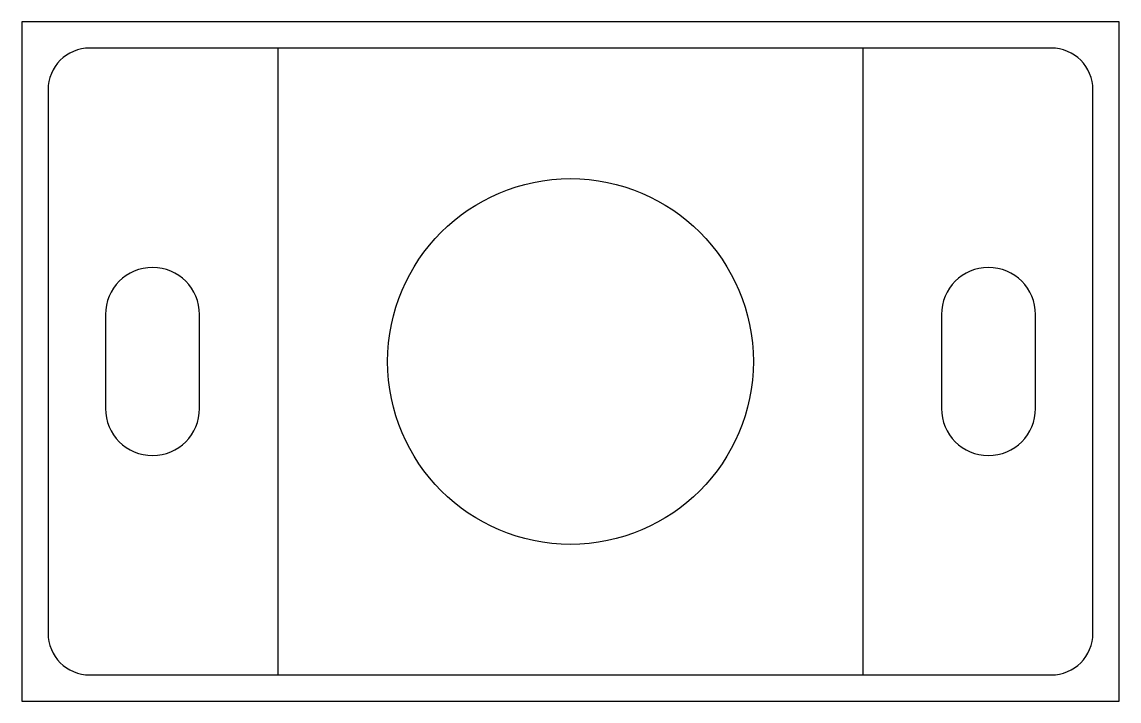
# Model space of a CAD drawing. Header units: millimetres. Extents: x -52 to 52, y -32 to 32.
import ezdxf

# ---------------------------------------------------------------- set-up
doc = ezdxf.new("R2010")
doc.units = ezdxf.units.MM
for name, color, linetype in [('A_BASE_WALL_Z-32', 2, 'CONTINUOUS'), ('B_UPRIGHT_Z-18', 3, 'CONTINUOUS'), ('BLANK', 1, 'CONTINUOUS'), ('C_BEARING_BORE_Z-32', 4, 'CONTINUOUS'), ('D2_SLOTTED_HOLES_Z-32', 6, 'CONTINUOUS'), ('D_SLOTTED_HOLES_Z-32', 5, 'CONTINUOUS')]:
    doc.layers.add(name, color=color, linetype=linetype)

msp = doc.modelspace()

# ---------------------------------------------------------------- linework, layer by layer
at = {"layer": 'A_BASE_WALL_Z-32'}
for p, q in [((46, 30), (-46, 30)), ((-50, 26), (-50, -26)), ((50, -26), (50, 26)), ((-46, -30), (46, -30))]:
    msp.add_line(p, q, dxfattribs=at)
for centre, start, end in [((-46, 26), 90, 180), ((46, 26), 0, 90), ((-46, -26), 180, 270), ((46, -26), 270, 0)]:
    msp.add_arc(centre, 4, start, end, dxfattribs=at)
at = {"layer": 'B_UPRIGHT_Z-18'}
for p, q in [((28, 30), (-28, 30)), ((-28, 30), (-28, -30)), ((28, -30), (28, 30)), ((-28, -30), (28, -30))]:
    msp.add_line(p, q, dxfattribs=at)
at = {"layer": 'BLANK'}
for p, q in [((52.5, 32.5), (-52.5, 32.5)), ((-52.5, 32.5), (-52.5, -32.5)), ((52.5, -32.5), (52.5, 32.5)), ((-52.5, -32.5), (52.5, -32.5))]:
    msp.add_line(p, q, dxfattribs=at)
at = {"layer": 'C_BEARING_BORE_Z-32'}
msp.add_circle((0, 0), 17.5, dxfattribs=at)
at = {"layer": 'D2_SLOTTED_HOLES_Z-32'}
for p, q in [((35.5, 4.5), (35.5, -4.5)), ((44.5, -4.5), (44.5, 4.5))]:
    msp.add_line(p, q, dxfattribs=at)
for centre, start, end in [((40, 4.5), 0, 180), ((40, -4.5), 180, 0)]:
    msp.add_arc(centre, 4.5, start, end, dxfattribs=at)
at = {"layer": 'D_SLOTTED_HOLES_Z-32'}
for p, q in [((-44.5, 4.5), (-44.5, -4.5)), ((-35.5, -4.5), (-35.5, 4.5))]:
    msp.add_line(p, q, dxfattribs=at)
for centre, start, end in [((-40, 4.5), 0, 180), ((-40, -4.5), 180, 0)]:
    msp.add_arc(centre, 4.5, start, end, dxfattribs=at)

doc.saveas('drawing.dxf')
